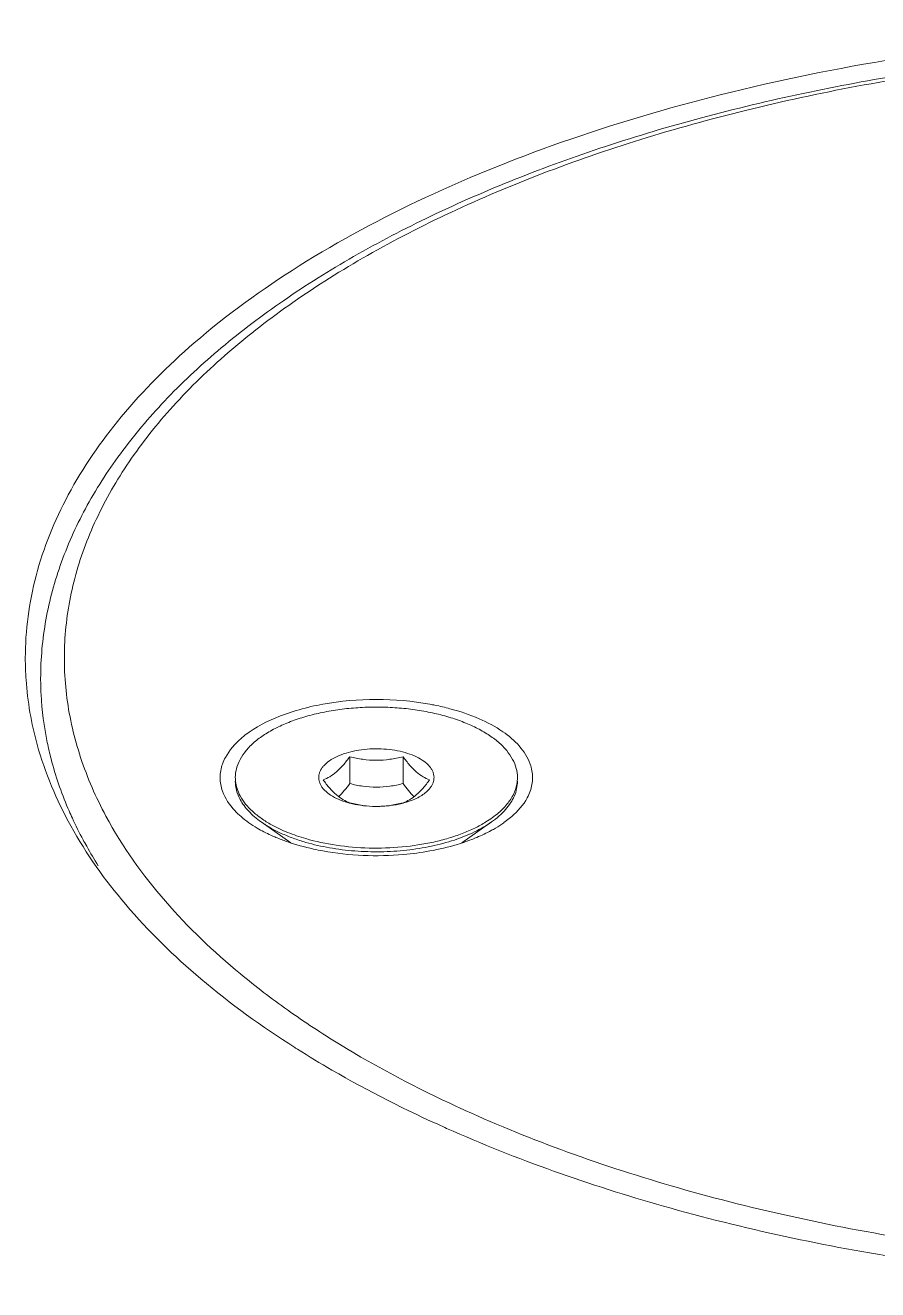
# Model space of a CAD drawing. Header units: millimetres. Extents: x 0 to 3564, y 0 to 2520.
# Drawn here: x 2590.7 to 2626.7, y 2207.8 to 2261.2 of the extents above; entities that cross this region are included whole.
import ezdxf

# ---------------------------------------------------------------- set-up
doc = ezdxf.new("R2010")
doc.units = ezdxf.units.MM
doc.layers.get('0').update_dxf_attribs({"lineweight": 13})

msp = doc.modelspace()

# ---------------------------------------------------------------- linework, layer by layer
for p, q in [((2604.369, 2230.342), (2604.369, 2229.207)), ((2606.619, 2230.342), (2606.619, 2229.207)), ((2611.21, 2227.81), (2610.88, 2227.556)), ((2601.883, 2226.698), (2600.629, 2227.585)), ((2609.105, 2226.698), (2610.359, 2227.585)), ((2608.913, 2215.551), (2608.975, 2215.522)), ((2608.391, 2214.673), (2608.463, 2214.641))]:
    msp.add_line(p, q)
for centre, radius, start, end in [((2601.033, 2229.461), 1.498, 180.0105, 185.9078), ((2609.956, 2229.46), 1.496, 354.0492, 359.996), ((2605.282, 2231.89), 3.627, 253.9012, 255.3331), ((2605.494, 2233.114), 4.872, 267.9886, 270.9745), ((2605.495, 2233.065), 4.822, 270.9701, 273.5151), ((2605.499, 2233.001), 4.758, 273.5146, 274.9839), ((2605.666, 2232.04), 3.782, 283.8414, 284.6791), ((2607.048, 2234.376), 15.85, 203.0466, 203.5214), ((2603.061, 2231.749), 5.131, 234.826, 239.5326), ((2607.916, 2231.768), 5.152, 300.4703, 305.1499), ((2604.369, 2234.379), 8.073, 247.2844, 250.808), ((2606.627, 2234.352), 8.045, 289.2014, 292.7385), ((2624.611, 2253.524), 42.038, 237.5408, 237.7236)]:
    msp.add_arc(centre, radius, start, end)
for points, knots in [([(2695.508, 2241.092), (2694.075, 2243.9), (2690.572, 2247.738), (2684.753, 2251.742), (2679.263, 2254.549), (2673.024, 2256.918), (2663.669, 2259.488), (2651.042, 2261.272), (2635.629, 2261.189), (2623.068, 2259.267), (2613.818, 2256.591), (2607.681, 2254.153), (2602.322, 2251.29), (2599.181, 2249.021), (2597.796, 2247.822)], [0, 0, 0, 0, 0.088881, 0.141375, 0.199264, 0.262136, 0.329285, 0.472453, 0.620055, 0.762514, 0.829074, 0.891229, 0.948342, 1, 1, 1, 1]), ([(2591.311, 2233.643), (2591.311, 2234.473), (2591.463, 2236.152), (2592.138, 2238.625), (2593.244, 2241.035), (2594.763, 2243.361), (2596.674, 2245.586), (2598.958, 2247.699), (2601.594, 2249.689), (2604.562, 2251.543), (2607.839, 2253.251), (2611.399, 2254.801), (2615.217, 2256.182), (2620.695, 2257.811), (2627.982, 2259.342), (2637.092, 2260.36), (2646.417, 2260.553), (2655.662, 2259.915), (2663.154, 2258.693), (2668.862, 2257.304), (2672.892, 2256.087), (2676.692, 2254.693), (2680.233, 2253.132), (2683.488, 2251.413), (2686.432, 2249.549), (2689.044, 2247.549), (2691.963, 2244.806), (2693.746, 2242.451), (2694.635, 2240.793)], [0, 0, 0, 0, 0.020646, 0.041676, 0.063474, 0.086348, 0.110553, 0.136267, 0.163599, 0.192589, 0.223223, 0.255438, 0.289128, 0.324158, 0.397531, 0.474028, 0.551881, 0.629235, 0.704266, 0.740391, 0.775328, 0.808915, 0.841018, 0.871534, 0.900403, 0.927615, 0.953214, 1, 1, 1, 1]), ([(2693.753, 2241.187), (2693.302, 2242.028), (2692.218, 2243.696), (2690.182, 2246.022), (2687.705, 2248.232), (2684.811, 2250.307), (2681.527, 2252.23), (2677.886, 2253.982), (2673.92, 2255.548), (2669.667, 2256.913), (2665.169, 2258.063), (2658.831, 2259.31), (2650.593, 2260.256), (2640.564, 2260.418), (2630.661, 2259.613), (2622.699, 2258.138), (2616.709, 2256.481), (2612.548, 2255.048), (2608.686, 2253.418), (2605.16, 2251.608), (2602.003, 2249.632), (2599.245, 2247.51), (2597.266, 2245.6), (2595.92, 2244.016), (2594.772, 2242.456), (2593.61, 2240.447), (2592.681, 2237.928), (2592.255, 2235.367), (2592.341, 2232.794), (2592.936, 2230.244), (2593.645, 2228.624), (2594.07, 2227.832)], [0, 0, 0, 0, 0.022934, 0.047544, 0.074031, 0.10249, 0.132931, 0.165291, 0.199452, 0.235247, 0.272476, 0.310905, 0.3903, 0.471244, 0.55141, 0.628527, 0.665302, 0.700574, 0.734151, 0.765882, 0.795666, 0.823463, 0.849311, 0.861546, 0.873352, 0.895795, 0.917016, 0.937486, 0.957762, 0.978422, 1, 1, 1, 1]), ([(2597.796, 2247.822), (2596.691, 2246.865), (2594.705, 2244.883), (2592.402, 2241.56), (2590.984, 2238.081), (2590.662, 2235.677), (2590.662, 2234.509)], [0, 0, 0, 0, 0.281941, 0.538353, 0.774678, 1, 1, 1, 1]), ([(2590.662, 2234.509), (2590.662, 2234.204), (2590.704, 2232.976), (2590.917, 2231.754), (2591.163, 2230.863)], [0, 0, 0, 0, 0.248118, 1, 1, 1, 1]), ([(2591.311, 2233.643), (2591.311, 2233.418), (2591.335, 2232.513), (2591.452, 2231.611), (2591.589, 2230.945)], [0, 0, 0, 0, 0.248943, 1, 1, 1, 1]), ([(2599.778, 2231.11), (2600.21, 2231.485), (2601.336, 2232.105), (2603.291, 2232.638), (2605.493, 2232.824), (2607.008, 2232.697), (2607.751, 2232.561)], [0, 0, 0, 0, 0.206306, 0.454834, 0.727416, 1, 1, 1, 1]), ([(2607.751, 2232.561), (2607.824, 2232.548), (2608.109, 2232.493), (2608.392, 2232.427), (2608.602, 2232.371)], [0, 0, 0, 0, 0.25414, 1, 1, 1, 1]), ([(2608.473, 2232.04), (2608.242, 2232.107), (2607.766, 2232.223), (2607.031, 2232.347), (2606.269, 2232.423), (2605.494, 2232.448), (2604.719, 2232.423), (2603.957, 2232.347), (2603.221, 2232.223), (2602.524, 2232.053), (2601.877, 2231.838), (2601.29, 2231.584), (2600.775, 2231.293), (2600.338, 2230.971), (2599.988, 2230.621), (2599.73, 2230.249), (2599.571, 2229.86), (2599.535, 2229.591), (2599.535, 2229.46)], [0, 0, 0, 0, 0.070402, 0.143616, 0.218736, 0.294834, 0.370931, 0.446055, 0.519262, 0.589668, 0.656485, 0.719057, 0.776906, 0.829795, 0.877802, 0.92142, 0.961647, 1, 1, 1, 1]), ([(2611.452, 2229.46), (2611.452, 2229.591), (2611.416, 2229.86), (2611.258, 2230.249), (2611, 2230.621), (2610.65, 2230.971), (2610.213, 2231.293), (2609.697, 2231.584), (2609.111, 2231.838), (2608.692, 2231.977), (2608.473, 2232.04)], [0, 0, 0, 0, 0.093469, 0.191504, 0.297803, 0.414799, 0.543694, 0.684666, 0.837174, 1, 1, 1, 1]), ([(2608.602, 2232.371), (2609.02, 2232.26), (2609.799, 2231.997), (2611.041, 2231.344), (2611.795, 2230.595), (2611.994, 2230.033)], [0, 0, 0, 0, 0.306727, 0.577589, 1, 1, 1, 1]), ([(2591.163, 2230.863), (2591.494, 2229.666), (2592.514, 2227.251), (2594.896, 2223.907), (2598.119, 2220.769), (2600.665, 2218.934), (2602.05, 2218.054)], [0, 0, 0, 0, 0.217169, 0.453161, 0.713257, 1, 1, 1, 1]), ([(2591.589, 2230.945), (2591.637, 2230.711), (2591.858, 2229.766), (2592.176, 2228.844), (2592.463, 2228.171)], [0, 0, 0, 0, 0.246089, 1, 1, 1, 1]), ([(2598.994, 2230.034), (2599.028, 2230.13), (2599.213, 2230.539), (2599.518, 2230.885), (2599.778, 2231.11)], [0, 0, 0, 0, 0.229745, 1, 1, 1, 1]), ([(2606.712, 2230.515), (2606.569, 2230.556), (2606.271, 2230.623), (2605.809, 2230.676), (2605.336, 2230.683), (2604.868, 2230.645), (2604.424, 2230.563), (2604.02, 2230.44), (2603.671, 2230.28), (2603.47, 2230.143), (2603.384, 2230.069)], [0, 0, 0, 0, 0.128611, 0.263628, 0.401279, 0.537607, 0.668749, 0.791211, 0.902193, 1, 1, 1, 1]), ([(2603.806, 2229.704), (2603.908, 2229.792), (2604.106, 2229.997), (2604.281, 2230.221), (2604.369, 2230.342)], [0, 0, 0, 0, 0.47416, 1, 1, 1, 1]), ([(2606.619, 2230.342), (2606.435, 2230.296), (2606.063, 2230.22), (2605.494, 2230.177), (2604.924, 2230.22), (2604.552, 2230.296), (2604.369, 2230.342)], [0, 0, 0, 0, 0.249369, 0.5, 0.750631, 1, 1, 1, 1]), ([(2607.744, 2229.367), (2607.648, 2229.403), (2607.448, 2229.496), (2607.161, 2229.708), (2606.882, 2229.997), (2606.707, 2230.221), (2606.619, 2230.342)], [0, 0, 0, 0, 0.203593, 0.435936, 0.703391, 1, 1, 1, 1]), ([(2607.603, 2228.851), (2607.642, 2228.885), (2607.712, 2228.953), (2607.801, 2229.064), (2607.868, 2229.18), (2607.912, 2229.299), (2607.932, 2229.42), (2607.928, 2229.541), (2607.9, 2229.662), (2607.848, 2229.78), (2607.774, 2229.894), (2607.641, 2230.046), (2607.419, 2230.219), (2607.091, 2230.39), (2606.844, 2230.477), (2606.712, 2230.515)], [0, 0, 0, 0, 0.062761, 0.121167, 0.1757, 0.227248, 0.276977, 0.32624, 0.376438, 0.428866, 0.484593, 0.544387, 0.677689, 0.830135, 1, 1, 1, 1]), ([(2598.994, 2228.887), (2598.929, 2229.07), (2598.858, 2229.46), (2598.929, 2229.851), (2598.994, 2230.034)], [0, 0, 0, 0, 0.499811, 1, 1, 1, 1]), ([(2603.384, 2230.069), (2603.346, 2230.036), (2603.275, 2229.968), (2603.186, 2229.856), (2603.119, 2229.741), (2603.076, 2229.622), (2603.056, 2229.501), (2603.06, 2229.379), (2603.088, 2229.259), (2603.139, 2229.141), (2603.214, 2229.027), (2603.347, 2228.875), (2603.569, 2228.701), (2603.897, 2228.53), (2604.144, 2228.444), (2604.276, 2228.406)], [0, 0, 0, 0, 0.062761, 0.121167, 0.1757, 0.227248, 0.276977, 0.32624, 0.376438, 0.428866, 0.484593, 0.544387, 0.677689, 0.830135, 1, 1, 1, 1]), ([(2611.994, 2230.033), (2612.058, 2229.85), (2612.129, 2229.46), (2612.058, 2229.07), (2611.993, 2228.887)], [0, 0, 0, 0, 0.499811, 1, 1, 1, 1]), ([(2599.739, 2228.533), (2599.674, 2228.654), (2599.571, 2228.905), (2599.535, 2229.174), (2599.535, 2229.305)], [0, 0, 0, 0, 0.511935, 1, 1, 1, 1]), ([(2599.543, 2229.306), (2599.554, 2229.201), (2599.6, 2228.987), (2599.686, 2228.786), (2599.739, 2228.688)], [0, 0, 0, 0, 0.48875, 1, 1, 1, 1]), ([(2603.244, 2229.367), (2603.34, 2229.403), (2603.54, 2229.496), (2603.718, 2229.627), (2603.806, 2229.704)], [0, 0, 0, 0, 0.467037, 1, 1, 1, 1]), ([(2603.244, 2229.367), (2603.332, 2229.247), (2603.507, 2229.023), (2603.786, 2228.733), (2604.073, 2228.522), (2604.273, 2228.428), (2604.369, 2228.393)], [0, 0, 0, 0, 0.296609, 0.564064, 0.796406, 1, 1, 1, 1]), ([(2607.744, 2229.367), (2607.656, 2229.247), (2607.481, 2229.023), (2607.283, 2228.818), (2607.181, 2228.73)], [0, 0, 0, 0, 0.52584, 1, 1, 1, 1]), ([(2611.057, 2228.393), (2611.163, 2228.531), (2611.297, 2228.752), (2611.407, 2229.068), (2611.436, 2229.227), (2611.444, 2229.305)], [0, 0, 0, 0, 0.520142, 0.763527, 1, 1, 1, 1]), ([(2611.452, 2229.305), (2611.452, 2229.2), (2611.43, 2228.988), (2611.364, 2228.784), (2611.322, 2228.685)], [0, 0, 0, 0, 0.492161, 1, 1, 1, 1]), ([(2599.778, 2227.81), (2599.685, 2227.891), (2599.362, 2228.198), (2599.102, 2228.582), (2598.994, 2228.887)], [0, 0, 0, 0, 0.27505, 1, 1, 1, 1]), ([(2603.899, 2228.654), (2603.983, 2228.734), (2604.147, 2228.913), (2604.294, 2229.105), (2604.369, 2229.207)], [0, 0, 0, 0, 0.480006, 1, 1, 1, 1]), ([(2604.369, 2229.207), (2604.552, 2229.161), (2604.924, 2229.084), (2605.494, 2229.042), (2606.063, 2229.084), (2606.435, 2229.161), (2606.619, 2229.207)], [0, 0, 0, 0, 0.249369, 0.5, 0.750631, 1, 1, 1, 1]), ([(2606.619, 2229.207), (2606.693, 2229.105), (2606.841, 2228.913), (2607.005, 2228.734), (2607.088, 2228.654)], [0, 0, 0, 0, 0.520021, 1, 1, 1, 1]), ([(2607.181, 2228.73), (2607.093, 2228.653), (2606.915, 2228.522), (2606.715, 2228.428), (2606.619, 2228.393)], [0, 0, 0, 0, 0.532969, 1, 1, 1, 1]), ([(2606.624, 2228.381), (2606.723, 2228.407), (2606.912, 2228.465), (2607.176, 2228.574), (2607.407, 2228.7), (2607.543, 2228.799), (2607.603, 2228.851)], [0, 0, 0, 0, 0.279516, 0.540776, 0.781432, 1, 1, 1, 1]), ([(2611.993, 2228.887), (2611.959, 2228.79), (2611.775, 2228.381), (2611.47, 2228.036), (2611.21, 2227.81)], [0, 0, 0, 0, 0.229745, 1, 1, 1, 1]), ([(2599.739, 2228.688), (2599.87, 2228.444), (2600.158, 2228.103), (2600.634, 2227.725), (2600.915, 2227.55), (2601.066, 2227.467)], [0, 0, 0, 0, 0.45623, 0.716827, 1, 1, 1, 1]), ([(2600.629, 2227.585), (2600.531, 2227.654), (2600.346, 2227.797), (2600.029, 2228.097), (2599.835, 2228.354), (2599.739, 2228.533)], [0, 0, 0, 0, 0.27524, 0.533045, 1, 1, 1, 1]), ([(2604.363, 2228.382), (2604.517, 2228.341), (2604.835, 2228.279), (2605.158, 2228.251), (2605.323, 2228.245)], [0, 0, 0, 0, 0.489329, 1, 1, 1, 1]), ([(2604.369, 2228.393), (2604.552, 2228.347), (2604.924, 2228.271), (2605.494, 2228.228), (2606.063, 2228.271), (2606.435, 2228.347), (2606.619, 2228.393)], [0, 0, 0, 0, 0.249369, 0.5, 0.750631, 1, 1, 1, 1]), ([(2605.912, 2228.261), (2605.969, 2228.265), (2606.19, 2228.289), (2606.41, 2228.328), (2606.571, 2228.368)], [0, 0, 0, 0, 0.256008, 1, 1, 1, 1]), ([(2610.124, 2227.585), (2610.31, 2227.7), (2610.648, 2227.941), (2610.938, 2228.239), (2611.057, 2228.393)], [0, 0, 0, 0, 0.529004, 1, 1, 1, 1]), ([(2611.322, 2228.685), (2611.279, 2228.584), (2611.17, 2228.381), (2610.953, 2228.098), (2610.68, 2227.828), (2610.471, 2227.664), (2610.359, 2227.585)], [0, 0, 0, 0, 0.223626, 0.463201, 0.721485, 1, 1, 1, 1]), ([(2592.514, 2228.051), (2592.559, 2227.948), (2592.743, 2227.538), (2592.944, 2227.135), (2593.104, 2226.836)], [0, 0, 0, 0, 0.247447, 1, 1, 1, 1]), ([(2594.07, 2227.832), (2595.449, 2225.259), (2598.076, 2222.397), (2601.754, 2219.595), (2604.759, 2217.622), (2607.207, 2216.338), (2608.913, 2215.551)], [0, 0, 0, 0, 0.448419, 0.576605, 0.711344, 1, 1, 1, 1]), ([(2601.251, 2226.932), (2601.181, 2226.962), (2600.91, 2227.08), (2600.647, 2227.216), (2600.459, 2227.327)], [0, 0, 0, 0, 0.259491, 1, 1, 1, 1]), ([(2602.515, 2226.725), (2602.333, 2226.777), (2601.983, 2226.891), (2601.485, 2227.093), (2601.034, 2227.321), (2600.757, 2227.494), (2600.629, 2227.585)], [0, 0, 0, 0, 0.272061, 0.530387, 0.773325, 1, 1, 1, 1]), ([(2601.066, 2227.467), (2601.285, 2227.345), (2601.759, 2227.124), (2602.254, 2226.955), (2602.515, 2226.88)], [0, 0, 0, 0, 0.479531, 1, 1, 1, 1]), ([(2610.359, 2227.585), (2610.133, 2227.425), (2609.624, 2227.134), (2608.768, 2226.796), (2607.803, 2226.54), (2606.761, 2226.377), (2605.677, 2226.31), (2604.587, 2226.343), (2603.527, 2226.475), (2602.843, 2226.63), (2602.515, 2226.725)], [0, 0, 0, 0, 0.10215, 0.216038, 0.339759, 0.470638, 0.605509, 0.740965, 0.873547, 1, 1, 1, 1]), ([(2607.917, 2226.739), (2608.127, 2226.785), (2608.533, 2226.89), (2609.113, 2227.085), (2609.643, 2227.313), (2609.971, 2227.491), (2610.124, 2227.585)], [0, 0, 0, 0, 0.271073, 0.529371, 0.772859, 1, 1, 1, 1]), ([(2610.529, 2227.327), (2610.468, 2227.291), (2610.211, 2227.146), (2609.943, 2227.019), (2609.736, 2226.932)], [0, 0, 0, 0, 0.240482, 1, 1, 1, 1]), ([(2593.104, 2226.836), (2593.154, 2226.743), (2593.358, 2226.37), (2593.576, 2226.004), (2593.747, 2225.732)], [0, 0, 0, 0, 0.247354, 1, 1, 1, 1]), ([(2603.237, 2226.359), (2603.103, 2226.384), (2602.589, 2226.487), (2602.082, 2226.627), (2601.715, 2226.755)], [0, 0, 0, 0, 0.258636, 1, 1, 1, 1]), ([(2602.515, 2226.88), (2602.936, 2226.758), (2603.821, 2226.573), (2605.186, 2226.458), (2606.567, 2226.502), (2607.477, 2226.641), (2607.917, 2226.739)], [0, 0, 0, 0, 0.241353, 0.495388, 0.751794, 1, 1, 1, 1]), ([(2609.273, 2226.755), (2609.153, 2226.713), (2608.655, 2226.551), (2608.143, 2226.431), (2607.751, 2226.359)], [0, 0, 0, 0, 0.240931, 1, 1, 1, 1]), ([(2607.751, 2226.359), (2607.384, 2226.292), (2605.887, 2226.095), (2604.354, 2226.156), (2603.237, 2226.359)], [0, 0, 0, 0, 0.24761, 1, 1, 1, 1]), ([(2602.163, 2217.982), (2602.64, 2217.68), (2604.654, 2216.464), (2606.76, 2215.404), (2608.391, 2214.673)], [0, 0, 0, 0, 0.240056, 1, 1, 1, 1]), ([(2608.975, 2215.522), (2610.387, 2214.873), (2613.344, 2213.661), (2618.008, 2212.138), (2622.973, 2210.874), (2628.181, 2209.885), (2633.573, 2209.181), (2640.936, 2208.635), (2646.515, 2208.674), (2650.226, 2208.903)], [0, 0, 0, 0, 0.110553, 0.227092, 0.348823, 0.474822, 0.604065, 0.735456, 1, 1, 1, 1]), ([(2608.463, 2214.641), (2611.426, 2213.32), (2617.842, 2211.069), (2628.108, 2208.879), (2639.064, 2207.798), (2646.542, 2207.85), (2650.293, 2208.076)], [0, 0, 0, 0, 0.227942, 0.475755, 0.735956, 1, 1, 1, 1])]:
    msp.add_open_spline(points, degree=3, knots=knots)
msp.add_open_spline([(2600.105, 2227.555), (2599.992, 2227.635), (2599.882, 2227.72), (2599.778, 2227.81)], degree=3)

doc.saveas('drawing.dxf')
